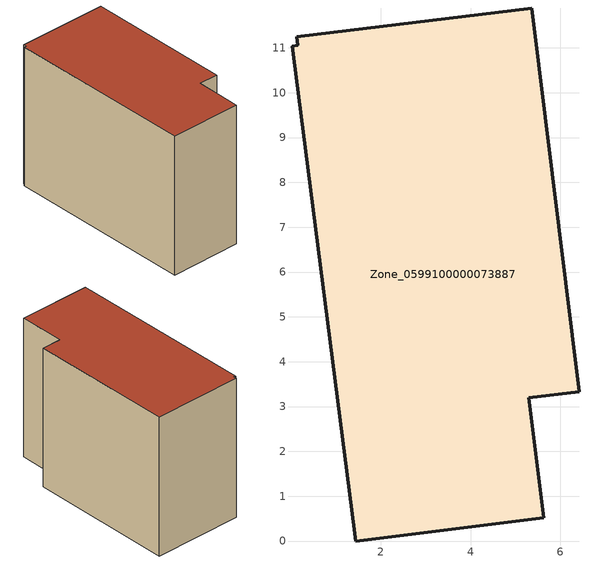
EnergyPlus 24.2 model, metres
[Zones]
Zone_0599100000073887
 floor ground (C_G): 0.02,11.04 0.14,11.06 0.12,11.24 5.36,11.89 6.42,3.33 5.3,3.2 5.63,0.52 1.43,0 z0
 wall outside (C_F): 1.43,0 5.63,0.52 5.3,3.2 6.42,3.33 5.36,11.89 0.12,11.24 0.14,11.06 0.02,11.04 1.43,0 z0:8.35
 roof outside (C_R): 0.12,11.24 0.14,11.06 0.02,11.04 1.43,0 5.63,0.52 5.3,3.2 6.42,3.33 5.36,11.89 z8.35
[BUILDING]
Pand.0599100000073887: North Axis=0; Terrain=City; Loads Convergence Tolerance Value=0.04; Temperature Convergence Tolerance Value=0.4; Solar Distribution=FullExterior; Maximum Number of Warmup Days=25; Minimum Number of Warmup Days=1
[Site:Location]
Rotterdam.The.Hague.AP_ZH_NLD Design_Conditions: Latitude=51.96; Longitude=4.45; Time Zone=1; Elevation=-4.5
[SITE:GROUNDTEMPERATURE:BUILDINGSURFACE]
18, 18, 18, 18, 18, 18, 18, 18, 18, 18, 18, 18
[MATERIAL] Thermal Absorptance=0.9; Solar Absorptance=0.7; Visible Absorptance=0.7
Name | Roughness | Thickness | Conductivity | Density | Specific Heat
G.TI.1975-1991 | MediumSmooth | 0.15 | 0.288461 | 540 | 1210
F.TI.1975-1991 | Rough | 0.3 | 0.230769 | 1920 | 840
R.TI.1975-1991 | MediumRough | 0.2 | 0.153846 | 1500 | 1000
[CONSTRUCTION]
C_G: G.TI.1975-1991
C_F: F.TI.1975-1991
C_R: R.TI.1975-1991
[ZONE]
Zone_0599100000073887: Type=1; Multiplier=1; Ceiling Height=Autocalculate; Volume=Autocalculate; Floor Area=autocalculate; Part of Total Floor Area=Yes
[ZONEINFILTRATION:DESIGNFLOWRATE]
Infil_Zone_0599100000073887: Zone or ZoneList or Space or SpaceList=Zone_0599100000073887; Schedule=AlwaysOn; Design Flow Rate Calculation Method=Flow/Area; Flow Rate per Floor Area=0.003; Constant Term Coefficient=1; Temperature Term Coefficient=0; Velocity Term Coefficient=0; Velocity Squared Term Coefficient=0
[HVACTEMPLATE:ZONE:IDEALLOADSAIRSYSTEM]
Zone_0599100000073887: Maximum Heating Supply Air Temperature=50; Minimum Cooling Supply Air Temperature=13; Maximum Heating Supply Air Humidity Ratio=0.0156; Minimum Cooling Supply Air Humidity Ratio=0.0077; Heating Limit=NoLimit; Cooling Limit=NoLimit; Dehumidification Control Type=ConstantSensibleHeatRatio; Cooling Sensible Heat Ratio=0.7; Dehumidification Setpoint=60; Humidification Control Type=None; Humidification Setpoint=30; Outdoor Air Method=None; Outdoor Air Flow Rate per Person=0.00944; Outdoor Air Flow Rate per Zone Floor Area=0; Outdoor Air Flow Rate per Zone=0; Demand Controlled Ventilation Type=None; Outdoor Air Economizer Type=NoEconomizer; Heat Recovery Type=None; Sensible Heat Recovery Effectiveness=0.7; Latent Heat Recovery Effectiveness=0.65
[ZONECONTROL:THERMOSTAT]
ThermostatControl_Zone_0599100000073887: Zone or ZoneList=Zone_0599100000073887; Control Type Schedule=DualSetpointControlType; Control 1=Thermostat_Zone_0599100000073887; Temperature Difference Between Cutout And Setpoint=0
[THERMOSTATSETPOINT:DUALSETPOINT]
Thermostat_Zone_0599100000073887: Heating Setpoint Temperature Schedule=HeatingSetpoint_Zone_0599100000073887; Cooling Setpoint Temperature Schedule=CoolingSetpoint_Zone_0599100000073887
[SCHEDULE:COMPACT]
HeatingSetpoint_Zone_0599100000073887: Through: 12/31, For: AllDays, Until: 24:00, 21
CoolingSetpoint_Zone_0599100000073887: Through: 12/31, For: AllDays, Until: 24:00, 24
DualSetpointControlType: Through: 12/31, For: AllDays, Until: 24:00, 4
AlwaysOn: Through: 12/31, For: AllDays, Until: 24:00, 1
